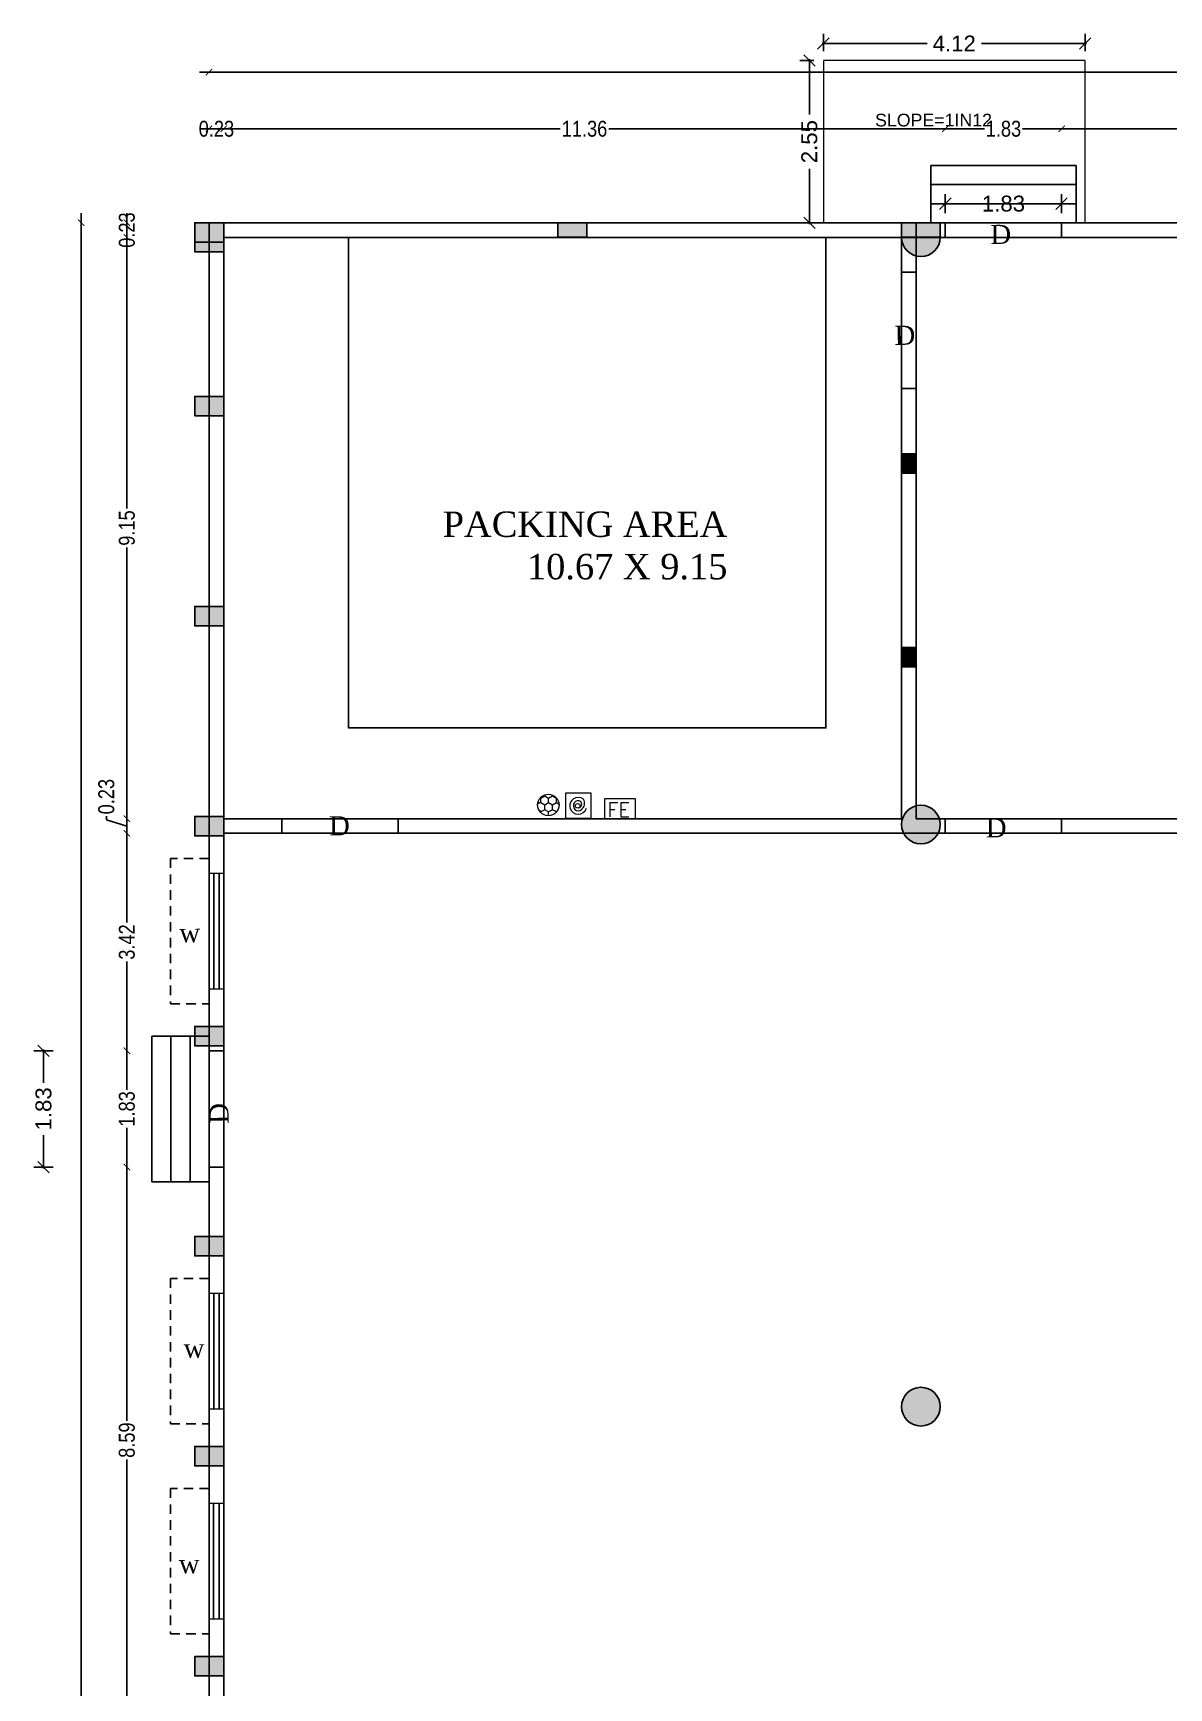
# Model space of a CAD drawing. Header units: metres. Extents: x 0 to 2231, y 0 to 2243.
# Drawn here: x 2027.69 to 2045.56, y 2185.03 to 2211.07 of the extents above; entities that cross this region are included whole.
import ezdxf

# ---------------------------------------------------------------- set-up
doc = ezdxf.new("R2010")
doc.units = ezdxf.units.M
doc.linetypes.add('DASHED', pattern=[0.75, 0.5, -0.25])
for name, color, linetype in [('BLK_1_COVERED_AREA', 140, 'Continuous'), ('BLK_1_FLR_0_EXIT_WIDTH_DOOR', 2, 'Continuous'), ('BLK_1_FLR_0_REGULAR_ROOM_1', 4, 'Continuous'), ('BLK_1_FLR_0_REGULAR_ROOM_2', 4, 'Continuous'), ('BLK_1_FLR_0_REGULAR_ROOM_3', 4, 'Continuous'), ('BLK_1_FLR_0_ROOM_1_LIGHT_VENTILATION_1', 4, 'Continuous'), ('WORKSHOP_AREA', 121, 'Continuous')]:
    doc.layers.add(name, color=color, linetype=linetype)
doc.layers.add('BLK_1_DA_RAMP_1', color=1, linetype='Continuous', lineweight=0)
doc.layers.add('BLK_1_FLR_0_BLT_UP_AREA', color=46, linetype='Continuous', plot=False)
doc.styles.add('DIM', font='swissc.ttf')
doc.styles.add('Schedule', font='romans.shx')
doc.styles.get("Standard").update_dxf_attribs({"font": 'arial.ttf'})
doc.dimstyles.new('Din', dxfattribs={"dimscale": 0, "dimtxt": 0.25, "dimasz": 0.1, "dimexe": 0.15, "dimexo": 0.15, "dimgap": 0.03, "dimtad": 0, "dimzin": 0, "dimdsep": 46, "dimtxsty": 'DIM', "dimblk": 'ARCHTICK', "dimcen": 0.09, "dimdle": 0.15, "dimse1": 1, "dimse2": 1, "dimclrd": 256, "dimclre": 256, "dimclrt": 7, "dimadec": 0, "dimazin": 3, "dimtfac": 1, "dimtofl": 0, "dimtmove": 1, "dimatfit": 3, "dimfxl": 0, "dimtolj": 1, "dimtzin": 0, "dimarcsym": 0})
doc.dimstyles.new('STANDARD$0', dxfattribs={"dimtxt": 0.25, "dimasz": 0.18, "dimexe": 0.15, "dimexo": 0.15, "dimgap": 0.1, "dimtad": 0, "dimzin": 0, "dimdsep": 46, "dimtxsty": 'Standard', "dimblk": 'OBLIQUE', "dimcen": 0.0625, "dimdle": 0.02, "dimadec": 0, "dimazin": 0, "dimtfac": 1, "dimtix": 1, "dimtofl": 0, "dimtmove": 2, "dimatfit": 3, "dimldrblk": 'OBLIQUE', "dimfxl": 0, "dimtolj": 1, "dimtzin": 0, "dimarcsym": 0})

# ---------------------------------------------------------------- blocks, each defined once
blk = doc.blocks.new('_ArchTick')
at = {"color": 0, "linetype": 'ByBlock', "const_width": 0.15}
blk.add_lwpolyline([(-0.5, -0.5), (0.5, 0.5)], dxfattribs=at)
blk = doc.blocks.new('*D623')
at = {"lineweight": -2}
for p, q in [((2029.164, 2193.374), (2029.164, 2189.233)), ((2029.164, 2184.482), (2029.164, 2188.624))]:
    blk.add_line(p, q, dxfattribs=at)
at = {"layer": 'Defpoints', "color": 0}
for p in [(2029.164, 2193.224), (2030.688, 2193.224), (2030.688, 2184.632)]:
    blk.add_point(p, dxfattribs=at)
at = {"lineweight": -2, "xscale": 0.1, "yscale": 0.1, "zscale": 0.1}
for p, rotation in [((2029.164, 2193.224), 90), ((2029.164, 2184.632), 270)]:
    blk.add_blockref('_ArchTick', p, dxfattribs=dict(at, rotation=rotation))
at = {"color": 7, "insert": (2029.164, 2188.928), "char_height": 0.25, "attachment_point": 5, "rotation": 90, "style": 'DIM'}
blk.add_mtext('\\A1;8.59', dxfattribs=at)
blk = doc.blocks.new('*D624')
at = {"lineweight": -2}
for p, q in [((2029.164, 2195.205), (2029.164, 2194.439)), ((2029.164, 2193.074), (2029.164, 2193.84))]:
    blk.add_line(p, q, dxfattribs=at)
at = {"layer": 'Defpoints', "color": 0}
for p in [(2029.164, 2195.055), (2030.688, 2195.055), (2030.688, 2193.224)]:
    blk.add_point(p, dxfattribs=at)
at = {"lineweight": -2, "xscale": 0.1, "yscale": 0.1, "zscale": 0.1}
for p, rotation in [((2029.164, 2195.055), 90), ((2029.164, 2193.224), 270)]:
    blk.add_blockref('_ArchTick', p, dxfattribs=dict(at, rotation=rotation))
at = {"color": 7, "insert": (2029.164, 2194.14), "char_height": 0.25, "attachment_point": 5, "rotation": 90, "style": 'DIM'}
blk.add_mtext('\\A1;1.83', dxfattribs=at)
blk = doc.blocks.new('*D625')
at = {"lineweight": -2}
for p, q in [((2029.164, 2198.627), (2029.164, 2197.071)), ((2029.164, 2194.905), (2029.164, 2196.461))]:
    blk.add_line(p, q, dxfattribs=at)
at = {"layer": 'Defpoints', "color": 0}
for p in [(2029.164, 2198.477), (2031.217, 2198.477), (2030.688, 2195.055)]:
    blk.add_point(p, dxfattribs=at)
at = {"lineweight": -2, "xscale": 0.1, "yscale": 0.1, "zscale": 0.1}
for p, rotation in [((2029.164, 2198.477), 90), ((2029.164, 2195.055), 270)]:
    blk.add_blockref('_ArchTick', p, dxfattribs=dict(at, rotation=rotation))
at = {"color": 7, "insert": (2029.164, 2196.766), "char_height": 0.25, "attachment_point": 5, "rotation": 90, "style": 'DIM'}
blk.add_mtext('\\A1;3.42', dxfattribs=at)
blk = doc.blocks.new('*D626')
at = {"lineweight": -2}
for p, q in [((2028.841, 2198.689), (2028.841, 2198.749)), ((2029.164, 2198.592), (2028.841, 2198.689)), ((2029.164, 2198.327), (2029.164, 2198.857))]:
    blk.add_line(p, q, dxfattribs=at)
at = {"layer": 'Defpoints', "color": 0}
for p in [(2029.164, 2198.707), (2031.145, 2198.707), (2031.217, 2198.477)]:
    blk.add_point(p, dxfattribs=at)
at = {"lineweight": -2, "xscale": 0.1, "yscale": 0.1, "zscale": 0.1}
for p, rotation in [((2029.164, 2198.707), 90), ((2029.164, 2198.477), 270)]:
    blk.add_blockref('_ArchTick', p, dxfattribs=dict(at, rotation=rotation))
at = {"color": 7, "insert": (2028.841, 2199.054), "char_height": 0.25, "attachment_point": 5, "rotation": 90, "style": 'DIM'}
blk.add_mtext('\\A1;0.23', dxfattribs=at)
blk = doc.blocks.new('*D627')
at = {"lineweight": -2}
for p, q in [((2029.164, 2208.005), (2029.164, 2203.586)), ((2029.164, 2198.557), (2029.164, 2202.977))]:
    blk.add_line(p, q, dxfattribs=at)
at = {"layer": 'Defpoints', "color": 0}
for p in [(2029.164, 2207.855), (2031.627, 2207.855), (2031.145, 2198.707)]:
    blk.add_point(p, dxfattribs=at)
at = {"lineweight": -2, "xscale": 0.1, "yscale": 0.1, "zscale": 0.1}
for p, rotation in [((2029.164, 2207.855), 90), ((2029.164, 2198.707), 270)]:
    blk.add_blockref('_ArchTick', p, dxfattribs=dict(at, rotation=rotation))
at = {"color": 7, "insert": (2029.164, 2203.281), "char_height": 0.25, "attachment_point": 5, "rotation": 90, "style": 'DIM'}
blk.add_mtext('\\A1;9.15', dxfattribs=at)
blk = doc.blocks.new('*D628')
at = {"lineweight": -2}
blk.add_line((2029.164, 2207.705), (2029.164, 2208.235), dxfattribs=at)
at = {"layer": 'Defpoints', "color": 0}
for p in [(2029.164, 2208.085), (2031.631, 2208.085), (2031.627, 2207.855)]:
    blk.add_point(p, dxfattribs=at)
at = {"lineweight": -2, "xscale": 0.1, "yscale": 0.1, "zscale": 0.1}
for p, rotation in [((2029.164, 2208.085), 90), ((2029.164, 2207.855), 270)]:
    blk.add_blockref('_ArchTick', p, dxfattribs=dict(at, rotation=rotation))
at = {"color": 7, "insert": (2029.164, 2207.97), "char_height": 0.25, "attachment_point": 5, "rotation": 90, "style": 'DIM'}
blk.add_mtext('\\A1;0.23', dxfattribs=at)
blk = doc.blocks.new('*D629')
at = {"lineweight": -2}
for p, q in [((2028.445, 2208.235), (2028.446, 2170.601)), ((2028.446, 2132.192), (2028.446, 2169.826))]:
    blk.add_line(p, q, dxfattribs=at)
at = {"layer": 'Defpoints', "color": 0}
for p in [(2028.445, 2208.085), (2030.458, 2208.085), (2030.46, 2132.342)]:
    blk.add_point(p, dxfattribs=at)
at = {"lineweight": -2, "xscale": 0.1, "yscale": 0.1, "zscale": 0.1}
for p, rotation in [((2028.445, 2208.085), 90.00107987967621), ((2028.446, 2132.342), 270.0010798796762)]:
    blk.add_blockref('_ArchTick', p, dxfattribs=dict(at, rotation=rotation))
at = {"color": 7, "insert": (2028.446, 2170.213), "char_height": 0.25, "attachment_point": 5, "rotation": 270.0011, "style": 'DIM'}
blk.add_mtext('\\A1;75.74', dxfattribs=at)
blk = doc.blocks.new('*D630')
at = {"lineweight": -2}
for p, q in [((2043.724, 2209.563), (2053.355, 2209.563)), ((2063.75, 2209.563), (2054.119, 2209.563))]:
    blk.add_line(p, q, dxfattribs=at)
at = {"layer": 'Defpoints', "color": 0}
for p in [(2043.874, 2209.563), (2043.874, 2207.97), (2063.6, 2206.226)]:
    blk.add_point(p, dxfattribs=at)
at = {"lineweight": -2, "xscale": 0.1, "yscale": 0.1, "zscale": 0.1, "rotation": 180}
blk.add_blockref('_ArchTick', (2043.874, 2209.563), dxfattribs=at)
at = {"lineweight": -2, "xscale": 0.1, "yscale": 0.1, "zscale": 0.1}
blk.add_blockref('_ArchTick', (2063.6, 2209.563), dxfattribs=at)
at = {"color": 7, "insert": (2053.737, 2209.563), "char_height": 0.25, "attachment_point": 5, "style": 'DIM'}
blk.add_mtext('\\A1;19.73', dxfattribs=at)
blk = doc.blocks.new('*D631')
at = {"lineweight": -2}
for p, q in [((2041.894, 2209.563), (2042.659, 2209.563)), ((2044.024, 2209.563), (2043.258, 2209.563))]:
    blk.add_line(p, q, dxfattribs=at)
at = {"layer": 'Defpoints', "color": 0}
for p in [(2042.044, 2209.563), (2042.044, 2207.97), (2043.874, 2207.97)]:
    blk.add_point(p, dxfattribs=at)
at = {"lineweight": -2, "xscale": 0.1, "yscale": 0.1, "zscale": 0.1, "rotation": 180}
blk.add_blockref('_ArchTick', (2042.044, 2209.563), dxfattribs=at)
at = {"lineweight": -2, "xscale": 0.1, "yscale": 0.1, "zscale": 0.1}
blk.add_blockref('_ArchTick', (2043.874, 2209.563), dxfattribs=at)
at = {"color": 7, "insert": (2042.959, 2209.563), "char_height": 0.25, "attachment_point": 5, "style": 'DIM'}
blk.add_mtext('\\A1;1.83', dxfattribs=at)
blk = doc.blocks.new('*D632')
at = {"lineweight": -2}
for p, q in [((2030.538, 2209.563), (2035.982, 2209.563)), ((2042.194, 2209.563), (2036.75, 2209.563))]:
    blk.add_line(p, q, dxfattribs=at)
at = {"layer": 'Defpoints', "color": 0}
for p in [(2030.688, 2209.563), (2042.044, 2207.97), (2030.688, 2207.403)]:
    blk.add_point(p, dxfattribs=at)
at = {"lineweight": -2, "xscale": 0.1, "yscale": 0.1, "zscale": 0.1, "rotation": 180}
blk.add_blockref('_ArchTick', (2030.688, 2209.563), dxfattribs=at)
at = {"lineweight": -2, "xscale": 0.1, "yscale": 0.1, "zscale": 0.1}
blk.add_blockref('_ArchTick', (2042.044, 2209.563), dxfattribs=at)
at = {"color": 7, "insert": (2036.366, 2209.563), "char_height": 0.25, "attachment_point": 5, "style": 'DIM'}
blk.add_mtext('\\A1;11.36', dxfattribs=at)
blk = doc.blocks.new('*D575')
at = {"lineweight": -2}
blk.add_line((2030.838, 2209.563), (2030.308, 2209.563), dxfattribs=at)
at = {"layer": 'Defpoints', "color": 0}
for p in [(2030.458, 2209.563), (2030.458, 2207.355), (2030.688, 2207.403)]:
    blk.add_point(p, dxfattribs=at)
at = {"lineweight": -2, "xscale": 0.1, "yscale": 0.1, "zscale": 0.1, "rotation": 180}
blk.add_blockref('_ArchTick', (2030.458, 2209.563), dxfattribs=at)
at = {"lineweight": -2, "xscale": 0.1, "yscale": 0.1, "zscale": 0.1}
blk.add_blockref('_ArchTick', (2030.688, 2209.563), dxfattribs=at)
at = {"color": 7, "insert": (2030.573, 2209.563), "char_height": 0.25, "attachment_point": 5, "style": 'DIM'}
blk.add_mtext('\\A1;0.23', dxfattribs=at)
blk = doc.blocks.new('*D426')
at = {"lineweight": -2}
for p, q in [((2030.308, 2210.454), (2046.755, 2210.454)), ((2063.98, 2210.454), (2047.533, 2210.454))]:
    blk.add_line(p, q, dxfattribs=at)
at = {"layer": 'Defpoints', "color": 0}
for p in [(2030.458, 2210.454), (2030.458, 2203.782), (2063.83, 2203.782)]:
    blk.add_point(p, dxfattribs=at)
at = {"lineweight": -2, "xscale": 0.1, "yscale": 0.1, "zscale": 0.1, "rotation": 180}
blk.add_blockref('_ArchTick', (2030.458, 2210.454), dxfattribs=at)
at = {"lineweight": -2, "xscale": 0.1, "yscale": 0.1, "zscale": 0.1}
blk.add_blockref('_ArchTick', (2063.83, 2210.454), dxfattribs=at)
at = {"color": 7, "insert": (2047.144, 2210.454), "char_height": 0.25, "attachment_point": 5, "style": 'DIM'}
blk.add_mtext('\\A1;33.37', dxfattribs=at)
blk = doc.blocks.new('A$C3F6E631D')
at = {"lineweight": 9}
for p, q in [((0, 0.885), (0.902, 0.885)), ((0, 0), (0, 0.885)), ((0.902, 0.885), (0.902, 0)), ((0.902, 0), (0, 0))]:
    blk.add_line(p, q, dxfattribs=at)
blk.add_circle((0.448, 0.466), 0.0817, dxfattribs=at)
for centre, radius, start, end in [((0.448, 0.447), 0.299, 321.4372, 253.2573), ((0.449, 0.447), 0.174, 329.12635, 222.29362), ((0.543, 0.517), 0.292, 219.90119, 298.52807), ((0.509, 0.459), 0.135, 195.99312, 311.1342)]:
    blk.add_arc(centre, radius, start, end, dxfattribs=at)
blk = doc.blocks.new('A$C453E5C48')
at = {"linetype": 'ByBlock', "lineweight": 9}
for p, q in [((0, 0.489), (0.639, 0.489)), ((0, 0.063), (0, 0.489)), ((0.639, 0.489), (0.639, 0.063)), ((0.639, 0.063), (0, 0.063))]:
    blk.add_line(p, q, dxfattribs=at)
at = {"lineweight": 9, "style": 'Schedule'}
blk.add_text('FE', height=0.3048, dxfattribs=at).set_placement((0.051, 0.103))
blk = doc.blocks.new('A$C57323508')
at = {"lineweight": 9}
for p, q in [((0.134, 0.647), (0.158, 0.647)), ((0.213, 0.509), (0.134, 0.647)), ((0.158, 0.647), (0.181, 0.687)), ((0.372, 0.509), (0.451, 0.647)), ((0.475, 0.647), (0.41, 0.759)), ((0.475, 0.647), (0.634, 0.647)), ((0.689, 0.509), (0.61, 0.647)), ((0.634, 0.647), (0.648, 0.671)), ((0, 0.372), (0.134, 0.372)), ((0.126, 0.097), (0.134, 0.097)), ((0.134, 0.372), (0.213, 0.509)), ((0.213, 0.234), (0.134, 0.372)), ((0.134, 0.097), (0.213, 0.234)), ((0.141, 0.084), (0.134, 0.097)), ((0.213, 0.509), (0.372, 0.509)), ((0.213, 0.234), (0.372, 0.234)), ((0.451, 0.372), (0.372, 0.509)), ((0.372, 0.234), (0.451, 0.372)), ((0.451, 0.097), (0.372, 0.234)), ((0.396, 0), (0.451, 0.097)), ((0.451, 0.372), (0.61, 0.372)), ((0.451, 0.097), (0.61, 0.097)), ((0.61, 0.372), (0.689, 0.509)), ((0.689, 0.234), (0.61, 0.372)), ((0.61, 0.097), (0.689, 0.234)), ((0.618, 0.084), (0.61, 0.097)), ((0.689, 0.509), (0.737, 0.509)), ((0.689, 0.234), (0.73, 0.234))]:
    blk.add_line(p, q, dxfattribs=at)
blk.add_circle((0.38, 0.38), 0.38, dxfattribs=at)
blk = doc.blocks.new('_Oblique')
at = {"color": 0, "lineweight": -2}
blk.add_line((-0.5, -0.5), (0.5, 0.5), dxfattribs=at)
blk = doc.blocks.new('*D499')
at = {"layer": 'BLK_1_DA_RAMP_1', "color": 0, "lineweight": -2}
for p, q in [((2039.975, 2210.637), (2039.755, 2210.637)), ((2039.905, 2210.657), (2039.905, 2209.789)), ((2039.905, 2208.065), (2039.905, 2208.933)), ((2039.975, 2208.085), (2039.755, 2208.085))]:
    blk.add_line(p, q, dxfattribs=at)
at = {"layer": 'Defpoints', "color": 0}
for p in [(2039.905, 2210.637), (2040.125, 2210.637), (2040.125, 2208.085)]:
    blk.add_point(p, dxfattribs=at)
at = {"layer": 'BLK_1_DA_RAMP_1', "color": 0, "lineweight": -2, "xscale": 0.18, "yscale": 0.18, "zscale": 0.18}
for p, rotation in [((2039.905, 2210.637), 90), ((2039.905, 2208.085), 270)]:
    blk.add_blockref('_Oblique', p, dxfattribs=dict(at, rotation=rotation))
at = {"layer": 'BLK_1_DA_RAMP_1', "color": 0, "insert": (2039.905, 2209.361), "char_height": 0.25, "attachment_point": 5, "rotation": 90}
blk.add_mtext('\\A1;2.55', dxfattribs=at)
blk = doc.blocks.new('*D500')
at = {"layer": 'BLK_1_DA_RAMP_1', "color": 0, "lineweight": -2}
for p, q in [((2040.105, 2210.906), (2041.756, 2210.906)), ((2040.125, 2210.787), (2040.125, 2211.056)), ((2044.264, 2210.906), (2042.613, 2210.906)), ((2044.244, 2210.787), (2044.244, 2211.056))]:
    blk.add_line(p, q, dxfattribs=at)
at = {"layer": 'Defpoints', "color": 0}
for p in [(2044.244, 2210.906), (2040.125, 2210.637), (2044.244, 2210.637)]:
    blk.add_point(p, dxfattribs=at)
at = {"layer": 'BLK_1_DA_RAMP_1', "color": 0, "lineweight": -2, "xscale": 0.18, "yscale": 0.18, "zscale": 0.18, "rotation": 180}
blk.add_blockref('_Oblique', (2040.125, 2210.906), dxfattribs=at)
at = {"layer": 'BLK_1_DA_RAMP_1', "color": 0, "lineweight": -2, "xscale": 0.18, "yscale": 0.18, "zscale": 0.18}
blk.add_blockref('_Oblique', (2044.244, 2210.906), dxfattribs=at)
at = {"layer": 'BLK_1_DA_RAMP_1', "color": 0, "insert": (2042.185, 2210.906), "char_height": 0.25, "attachment_point": 5}
blk.add_mtext('\\A1;4.12', dxfattribs=at)
blk = doc.blocks.new('*D470')
at = {"layer": 'BLK_1_FLR_0_EXIT_WIDTH_DOOR', "color": 0, "lineweight": -2}
for p, q in [((2042.044, 2208.235), (2042.044, 2208.535)), ((2043.874, 2208.235), (2043.874, 2208.535)), ((2042.024, 2208.385), (2042.546, 2208.385)), ((2043.894, 2208.385), (2043.372, 2208.385))]:
    blk.add_line(p, q, dxfattribs=at)
at = {"layer": 'Defpoints', "color": 0}
for p in [(2043.874, 2208.385), (2042.044, 2208.085), (2043.874, 2208.085)]:
    blk.add_point(p, dxfattribs=at)
at = {"layer": 'BLK_1_FLR_0_EXIT_WIDTH_DOOR', "color": 0, "lineweight": -2, "xscale": 0.18, "yscale": 0.18, "zscale": 0.18, "rotation": 180}
blk.add_blockref('_Oblique', (2042.044, 2208.385), dxfattribs=at)
at = {"layer": 'BLK_1_FLR_0_EXIT_WIDTH_DOOR', "color": 0, "lineweight": -2, "xscale": 0.18, "yscale": 0.18, "zscale": 0.18}
blk.add_blockref('_Oblique', (2043.874, 2208.385), dxfattribs=at)
at = {"layer": 'BLK_1_FLR_0_EXIT_WIDTH_DOOR', "color": 0, "insert": (2042.959, 2208.385), "char_height": 0.25, "attachment_point": 5}
blk.add_mtext('\\A1;1.83', dxfattribs=at)
blk = doc.blocks.new('*D481')
at = {"layer": 'BLK_1_FLR_0_EXIT_WIDTH_DOOR', "color": 0, "lineweight": -2}
for p, q in [((2028.002, 2195.055), (2027.702, 2195.055)), ((2027.852, 2195.075), (2027.852, 2194.553)), ((2027.852, 2193.204), (2027.852, 2193.727)), ((2028.002, 2193.224), (2027.702, 2193.224))]:
    blk.add_line(p, q, dxfattribs=at)
at = {"layer": 'Defpoints', "color": 0}
for p in [(2027.852, 2195.055), (2030.458, 2195.055), (2030.458, 2193.224)]:
    blk.add_point(p, dxfattribs=at)
at = {"layer": 'BLK_1_FLR_0_EXIT_WIDTH_DOOR', "color": 0, "lineweight": -2, "xscale": 0.18, "yscale": 0.18, "zscale": 0.18}
for p, rotation in [((2027.852, 2195.055), 90), ((2027.852, 2193.224), 270)]:
    blk.add_blockref('_Oblique', p, dxfattribs=dict(at, rotation=rotation))
at = {"layer": 'BLK_1_FLR_0_EXIT_WIDTH_DOOR', "color": 0, "insert": (2027.852, 2194.14), "char_height": 0.25, "attachment_point": 5, "rotation": 90}
blk.add_mtext('\\A1;1.83', dxfattribs=at)

msp = doc.modelspace()

# ---------------------------------------------------------------- hatches: boundary and pattern name
for points in [[(2030.68821, 2207.628), (2030.68821, 2208.08514), (2030.23107, 2208.08514), (2030.23107, 2207.628)], [(2036.40252, 2207.85657), (2036.40252, 2208.08514), (2035.94538, 2208.08514), (2035.94538, 2207.85657)], [(2041.96445, 2207.85657), (2041.96445, 2208.08514), (2041.35493, 2208.08514), (2041.35493, 2207.85657)], [(2030.68821, 2205.04672), (2030.68821, 2205.35148), (2030.23107, 2205.35148), (2030.23107, 2205.04672)], [(2030.68821, 2201.74195), (2030.68821, 2202.04672), (2030.23107, 2202.04672), (2030.23107, 2201.74195)], [(2030.68821, 2198.43719), (2030.68821, 2198.74195), (2030.23107, 2198.74195), (2030.23107, 2198.43719)], [(2030.68821, 2195.13243), (2030.68821, 2195.43719), (2030.23107, 2195.43719), (2030.23107, 2195.13243)], [(2030.68821, 2191.82766), (2030.68821, 2192.13243), (2030.23107, 2192.13243), (2030.23107, 2191.82766)], [(2030.68821, 2188.5229), (2030.68821, 2188.82766), (2030.23107, 2188.82766), (2030.23107, 2188.5229)], [(2030.68821, 2185.21814), (2030.68821, 2185.5229), (2030.23107, 2185.5229), (2030.23107, 2185.21814)]]:
    msp.add_hatch(color=256).paths.add_polyline_path(points)
h = msp.add_hatch(color=256)
h.paths.add_polyline_path([(2041.65969, 2207.55181), (2041.65969, 2207.85657), (2041.35493, 2207.85657, 0.41421356)])
h.paths.add_polyline_path([(2041.65969, 2207.55181, 0.41421356), (2041.96445, 2207.85657), (2041.65969, 2207.85657)])
h = msp.add_hatch(color=256)
h.dxf.hatch_style = 1
h.paths.add_polyline_path([(2041.35493, 2204.14271), (2041.5835, 2204.14271), (2041.5835, 2204.44747), (2041.35493, 2204.44747)])
h = msp.add_hatch(color=256)
h.dxf.hatch_style = 1
h.paths.add_polyline_path([(2041.35493, 2201.09508), (2041.5835, 2201.09508), (2041.5835, 2201.39984), (2041.35493, 2201.39984)])
h = msp.add_hatch(color=256)
h.dxf.hatch_style = 1
h.paths.add_polyline_path([(2041.35493, 2198.61503, 1), (2041.96445, 2198.61503, 1)])
h = msp.add_hatch(color=256)
h.dxf.hatch_style = 1
h.paths.add_polyline_path([(2041.35493, 2189.45403, 1), (2041.96445, 2189.45403, 1)])

# ---------------------------------------------------------------- linework, layer by layer
for p, q in [((2041.8138, 2208.08514), (2041.8138, 2208.98514)), ((2041.8138, 2208.98514), (2044.1038, 2208.98514)), ((2044.1038, 2208.08514), (2044.1038, 2208.98514)), ((2041.8138, 2208.68514), (2044.1038, 2208.68514)), ((2041.8138, 2208.38514), (2044.1038, 2208.38514)), ((2041.35493, 2208.08514), (2041.35493, 2207.30606)), ((2041.58493, 2208.08514), (2041.58493, 2207.30606)), ((2042.0438, 2207.85514), (2042.0438, 2208.08514)), ((2043.8738, 2207.85514), (2043.8738, 2208.08514)), ((2030.68821, 2207.85514), (2042.0438, 2207.85514)), ((2043.8738, 2207.85514), (2060.31979, 2207.85514)), ((2041.58493, 2207.30606), (2041.35493, 2207.30606)), ((2041.35493, 2205.47606), (2041.35493, 2198.70741)), ((2041.58493, 2205.47606), (2041.35493, 2205.47606)), ((2041.58493, 2205.47606), (2041.58493, 2198.91048)), ((2031.6025, 2198.70741), (2030.68821, 2198.70741)), ((2031.6025, 2198.47741), (2031.6025, 2198.70741)), ((2041.35493, 2198.70741), (2033.4325, 2198.70741)), ((2033.4325, 2198.47741), (2033.4325, 2198.70741)), ((2042.0438, 2198.70741), (2041.58493, 2198.70741)), ((2042.0438, 2198.70741), (2042.0438, 2198.47741)), ((2060.31979, 2198.70741), (2043.87238, 2198.70741)), ((2043.87238, 2198.70741), (2043.87238, 2198.47741)), ((2031.6025, 2198.47741), (2030.68821, 2198.47741)), ((2041.35493, 2198.47741), (2033.4325, 2198.47741)), ((2042.0438, 2198.47741), (2041.58493, 2198.47741)), ((2063.59979, 2198.47741), (2043.87238, 2198.47741)), ((2030.53105, 2197.85148), (2030.53105, 2196.0229)), ((2030.6168, 2197.85148), (2030.6168, 2196.0229)), ((2030.45821, 2195.2827), (2029.55821, 2195.2827)), ((2029.55821, 2195.2827), (2029.55821, 2192.99412)), ((2029.85821, 2195.2827), (2029.85821, 2192.99412)), ((2030.15821, 2195.2827), (2030.15821, 2192.99412)), ((2030.68821, 2195.05509), (2030.45821, 2195.05509)), ((2030.68821, 2193.22412), (2030.45821, 2193.22412)), ((2030.45821, 2192.99412), (2029.55821, 2192.99412)), ((2030.53105, 2191.24195), (2030.53105, 2189.41337)), ((2030.6168, 2191.24195), (2030.6168, 2189.41337)), ((2030.52962, 2187.93719), (2030.52962, 2186.10861)), ((2030.61538, 2187.93719), (2030.61538, 2186.10861))]:
    msp.add_line(p, q)
for points in [[(2030.68821, 2207.78038), (2030.68821, 2208.08514), (2030.23107, 2208.08514), (2030.23107, 2207.78038)], [(2030.68821, 2207.628), (2030.68821, 2208.08514), (2030.23107, 2208.08514), (2030.23107, 2207.628)], [(2036.40252, 2208.08514), (2036.40252, 2207.85657), (2035.94538, 2207.85657), (2035.94538, 2208.08514)], [(2041.96445, 2208.08514), (2041.35493, 2208.08514), (2041.35493, 2207.85657), (2041.96445, 2207.85657)], [(2063.59979, 2132.57192), (2063.59979, 2198.47741), (2060.31979, 2198.47741), (2060.31979, 2207.85514), (2030.68821, 2207.85514), (2030.68821, 2132.57192)], [(2030.68821, 2205.04672), (2030.68821, 2205.35148), (2030.23107, 2205.35148), (2030.23107, 2205.04672)], [(2041.5835, 2204.44747), (2041.35493, 2204.44747), (2041.35493, 2204.14271), (2041.5835, 2204.14271)], [(2030.68821, 2201.74195), (2030.68821, 2202.04672), (2030.23107, 2202.04672), (2030.23107, 2201.74195)], [(2041.5835, 2201.39984), (2041.35493, 2201.39984), (2041.35493, 2201.09508), (2041.5835, 2201.09508)], [(2030.68821, 2198.43719), (2030.68821, 2198.74195), (2030.23107, 2198.74195), (2030.23107, 2198.43719)], [(2030.68821, 2195.13243), (2030.68821, 2195.43719), (2030.23107, 2195.43719), (2030.23107, 2195.13243)], [(2030.68821, 2191.82766), (2030.68821, 2192.13243), (2030.23107, 2192.13243), (2030.23107, 2191.82766)], [(2030.68821, 2188.5229), (2030.68821, 2188.82766), (2030.23107, 2188.82766), (2030.23107, 2188.5229)], [(2030.68821, 2185.21814), (2030.68821, 2185.5229), (2030.23107, 2185.5229), (2030.23107, 2185.21814)]]:
    msp.add_lwpolyline(points, close=True)
for points in [[(2030.45821, 2195.05509), (2030.45821, 2208.08514), (2042.0438, 2208.08514)], [(2030.68821, 2195.05509), (2030.68821, 2200.82514), (2030.68821, 2207.85514)], [(2030.45821, 2184.63243), (2030.45821, 2193.22412)], [(2030.68821, 2184.63243), (2030.68821, 2193.22412)]]:
    msp.add_lwpolyline(points)
at = {"linetype": 'DASHED', "ltscale": 0.3}
for points in [[(2030.45821, 2197.85135), (2030.45821, 2198.08135), (2029.84821, 2198.08135), (2029.84821, 2195.79277), (2030.45821, 2195.79277), (2030.45821, 2196.0229)], [(2030.45821, 2191.24195), (2030.45821, 2191.47195), (2029.84821, 2191.47195), (2029.84821, 2189.18337), (2030.45821, 2189.18337), (2030.45821, 2189.4135)], [(2030.45821, 2187.93716), (2030.45821, 2188.16716), (2029.84821, 2188.16716), (2029.84821, 2185.87858), (2030.45821, 2185.87858), (2030.45821, 2186.10871)]]:
    msp.add_lwpolyline(points, dxfattribs=at)
at = {"lineweight": 0, "ltscale": 0.6}
for points in [[(2030.68964, 2196.0229), (2030.45821, 2196.0229), (2030.45821, 2197.85148), (2030.68964, 2197.85148)], [(2030.68821, 2189.41337), (2030.45821, 2189.41337), (2030.45821, 2191.24195), (2030.68821, 2191.24195)], [(2030.68821, 2186.10861), (2030.45821, 2186.10861), (2030.45821, 2187.93719), (2030.68821, 2187.93719)]]:
    msp.add_lwpolyline(points, close=True, dxfattribs=at)
for centre in [(2041.65969, 2198.61503), (2041.65969, 2189.45403)]:
    msp.add_circle(centre, 0.30476)
msp.add_arc((2041.65969, 2207.85657), 0.30476, 180, 0)
at = {"layer": 'BLK_1_COVERED_AREA', "color": 140, "ltscale": 0.3}
msp.add_lwpolyline([(2030.45821, 2208.08514), (2063.82979, 2208.08514), (2063.82979, 2132.34192), (2030.45821, 2132.34192)], close=True, dxfattribs=at)
at = {"layer": 'BLK_1_DA_RAMP_1', "color": 1}
msp.add_lwpolyline([(2040.12507, 2208.08514), (2044.24424, 2208.08514), (2044.24424, 2210.63722), (2040.12507, 2210.63722)], close=True, dxfattribs=at)
at = {"layer": 'BLK_1_FLR_0_BLT_UP_AREA', "color": 46, "lineweight": -2}
msp.add_lwpolyline([(2030.45821, 2132.34192), (2030.45821, 2208.08514), (2063.82979, 2208.08514), (2063.82979, 2132.34192)], close=True, dxfattribs=at)
at = {"layer": 'BLK_1_FLR_0_REGULAR_ROOM_1', "color": 4}
msp.add_lwpolyline([(2030.68821, 2207.85514), (2041.35493, 2207.85514), (2041.35493, 2198.70741), (2030.68821, 2198.70741)], close=True, dxfattribs=at)
at = {"layer": 'BLK_1_FLR_0_REGULAR_ROOM_2', "color": 4}
msp.add_lwpolyline([(2041.58493, 2198.70741), (2060.31979, 2198.70741), (2060.31979, 2207.85514), (2041.58493, 2207.85514)], close=True, dxfattribs=at)
at = {"layer": 'BLK_1_FLR_0_REGULAR_ROOM_3', "color": 4}
msp.add_lwpolyline([(2030.68821, 2198.47741), (2030.68821, 2169.42599), (2038.7535, 2169.43234), (2038.7535, 2171.88234), (2041.5835, 2171.88234), (2041.5835, 2163.06406), (2030.68821, 2163.06406), (2030.68821, 2135.8805), (2039.35495, 2135.8805), (2039.35495, 2132.57192), (2063.59979, 2132.57192), (2063.59979, 2195.05509), (2063.60264, 2195.16884), (2056.88833, 2195.16884), (2056.88833, 2198.47741)], close=True, dxfattribs=at)
at = {"layer": 'BLK_1_FLR_0_ROOM_1_LIGHT_VENTILATION_1', "color": 4}
msp.add_lwpolyline([(2032.65342, 2207.85514), (2040.1643, 2207.85514), (2040.1643, 2200.13618), (2032.65342, 2200.13618)], close=True, dxfattribs=at)
at = {"layer": 'WORKSHOP_AREA', "color": 121}
msp.add_lwpolyline([(2030.68821, 2198.47741), (2030.68821, 2169.42599), (2038.7535, 2169.43234), (2038.7535, 2171.88234), (2041.5835, 2171.88234), (2041.5835, 2163.06406), (2030.68821, 2163.06406), (2030.68821, 2135.8805), (2039.35495, 2135.8805), (2039.35495, 2132.57192), (2063.59979, 2132.57192), (2063.59979, 2195.05509), (2063.60264, 2195.16884), (2056.88833, 2195.16884), (2056.88833, 2198.47741)], close=True, dxfattribs=at)

# ---------------------------------------------------------------- block references
at = {"linetype": 'ByBlock', "xscale": 0.4459557721971966, "yscale": 0.4459557721971966, "zscale": 0.4459557721971966, "rotation": 90}
for name, p in [('A$C57323508', (2035.96598, 2198.75344)), ('A$C3F6E631D', (2036.4668, 2198.70987, -0.0932))]:
    msp.add_blockref(name, p, dxfattribs=at)
at = {"linetype": 'ByBlock', "xscale": 0.7432596203286609, "yscale": 0.7432596203286609, "zscale": 0.7432596203286609}
msp.add_blockref('A$C453E5C48', (2036.68762, 2198.65899), dxfattribs=at)

# ---------------------------------------------------------------- texts
at = {"char_height": 0.3, "attachment_point": 9}
for s, width, insert, rotation in [('{\\fTimes New Roman|b0|i0|c0|p18;D}', 2.3607197, (2043.08243, 2207.75381), 0.599542), ('{\\fTimes New Roman|b0|i0|c0|p18;D}', 2.3607197, (2041.57384, 2206.16536), 0.599542), ('{\\fTimes New Roman|b0|i0|c0|p18;D}', 0.4253933, (2032.67482, 2198.4455), 0.599542), ('{\\fTimes New Roman|b0|i0|c0|p18;D}', 0.3361048, (2043.01048, 2198.41455), 0.599542), ('{\\fTimes New Roman|b0|i0|c0|p18;w}', 0.3361048, (2030.31772, 2196.75961), 0.599542), ('{\\fTimes New Roman|b0|i0|c0|p18;D}', 2.3607197, (2030.76214, 2194.23473), 90.599542), ('{\\fTimes New Roman|b0|i0|c0|p18;w}', 0.3361048, (2030.38569, 2190.22213), 0.599542), ('{\\fTimes New Roman|b0|i0|c0|p18;w}', 0.3361048, (2030.31017, 2186.82796), 0.599542)]:
    msp.add_mtext_dynamic_manual_height_columns(s, width=width, gutter_width=12.5, heights=[0], dxfattribs=dict(at, insert=insert, rotation=rotation))
at = {"insert": (2038.61526, 2202.46561), "char_height": 0.4, "width": 5.4037811, "attachment_point": 9}
msp.add_mtext('{\\fTimes New Roman|b0|i0|c0|p18;PACKING AREA\\P10.67 X 9.15 }', dxfattribs=at)
at = {"layer": 'BLK_1_DA_RAMP_1', "color": 1, "insert": (2041.85855, 2209.80065, -78.05104), "char_height": 0.2, "width": 2.4, "attachment_point": 2}
msp.add_mtext('SLOPE=1IN12', dxfattribs=at)

# ---------------------------------------------------------------- dimensions: what is measured, and where the dimension line sits
for p1, p2, distance, picture, middle in [((2063.82979, 2203.78179), (2030.45821, 2203.78179), -6.67269, '*D426', (2047.144, 2210.45448)), ((2030.45964, 2132.34192), (2030.45821, 2208.08514), 2.01323, '*D629', (2028.4457, 2170.2135))]:
    dim = msp.add_aligned_dim(p1=p1, p2=p2, distance=distance, dimstyle='Din', override={"dimscale": 1, "dimpost": '\\X'})
    dim.commit()
    dim.dimension.update_dxf_attribs({"geometry": picture, "text_midpoint": middle})
dim = msp.add_linear_dim(base=(2030.45821, 2209.56291), p1=(2030.68821, 2207.40268), p2=(2030.45821, 2207.35487), dimstyle='Din', override={"dimscale": 1, "dimpost": '\\X'})
dim.commit()
dim.dimension.update_dxf_attribs({"geometry": '*D575', "text_midpoint": (2030.57321, 2209.56291), "dimtype": 160})
for base, p1, p2, picture, middle in [((2030.68821, 2209.56291), (2042.0438, 2207.97014), (2030.68821, 2207.40268), '*D632', (2036.36601, 2209.56291)), ((2042.0438, 2209.56291), (2043.8738, 2207.97014), (2042.0438, 2207.97014), '*D631', (2042.9588, 2209.56291)), ((2043.8738, 2209.56291), (2063.59979, 2206.22634), (2043.8738, 2207.97014), '*D630', (2053.7368, 2209.56291))]:
    dim = msp.add_linear_dim(base=base, p1=p1, p2=p2, dimstyle='Din', override={"dimscale": 1, "dimpost": '\\X'})
    dim.commit()
    dim.dimension.update_dxf_attribs({"geometry": picture, "text_midpoint": middle})
dim = msp.add_linear_dim(base=(2029.16446, 2208.08514), p1=(2031.62723, 2207.85514), p2=(2031.63126, 2208.08514), angle=270, dimstyle='Din', override={"dimscale": 1, "dimpost": '\\X'})
dim.commit()
dim.dimension.update_dxf_attribs({"geometry": '*D628', "text_midpoint": (2029.16446, 2207.97014), "dimtype": 160})
for base, p1, p2, picture, middle in [((2029.16446, 2207.85514), (2031.14536, 2198.70741), (2031.62723, 2207.85514), '*D627', (2029.16446, 2203.28128)), ((2029.16446, 2198.70741), (2031.21674, 2198.47741), (2031.14536, 2198.70741), '*D626', (2028.84097, 2198.77945)), ((2029.16446, 2198.47741), (2030.68821, 2195.05509), (2031.21674, 2198.47741), '*D625', (2029.16446, 2196.76625)), ((2029.16446, 2195.05509), (2030.68821, 2193.22412), (2030.68821, 2195.05509), '*D624', (2029.16446, 2194.1396)), ((2029.16446, 2193.22412), (2030.68821, 2184.63243), (2030.68821, 2193.22412), '*D623', (2029.16446, 2188.92827))]:
    dim = msp.add_linear_dim(base=base, p1=p1, p2=p2, angle=270, dimstyle='Din', override={"dimscale": 1, "dimpost": '\\X'})
    dim.commit()
    dim.dimension.update_dxf_attribs({"geometry": picture, "text_midpoint": middle})
at = {"layer": 'BLK_1_DA_RAMP_1', "color": 1}
for p1, p2, distance, picture, middle in [((2040.12507, 2210.63722), (2044.24424, 2210.63722), 0.26832, '*D500', (2042.18465, 2210.90553)), ((2040.12507, 2208.08514), (2040.12507, 2210.63722), 0.21961, '*D499', (2039.90545, 2209.36118))]:
    dim = msp.add_aligned_dim(p1=p1, p2=p2, distance=distance, dimstyle='STANDARD$0', dxfattribs=at)
    dim.commit()
    dim.dimension.update_dxf_attribs({"geometry": picture, "text_midpoint": middle})
at = {"layer": 'BLK_1_FLR_0_EXIT_WIDTH_DOOR', "color": 2}
for p1, p2, distance, picture, middle in [((2042.0438, 2208.08514), (2043.8738, 2208.08514), 0.3, '*D470', (2042.9588, 2208.38514)), ((2030.45821, 2193.22412), (2030.45821, 2195.05509), 2.60615, '*D481', (2027.85206, 2194.1396))]:
    dim = msp.add_aligned_dim(p1=p1, p2=p2, distance=distance, dimstyle='STANDARD$0', dxfattribs=at)
    dim.commit()
    dim.dimension.update_dxf_attribs({"geometry": picture, "text_midpoint": middle})

doc.saveas('drawing.dxf')
